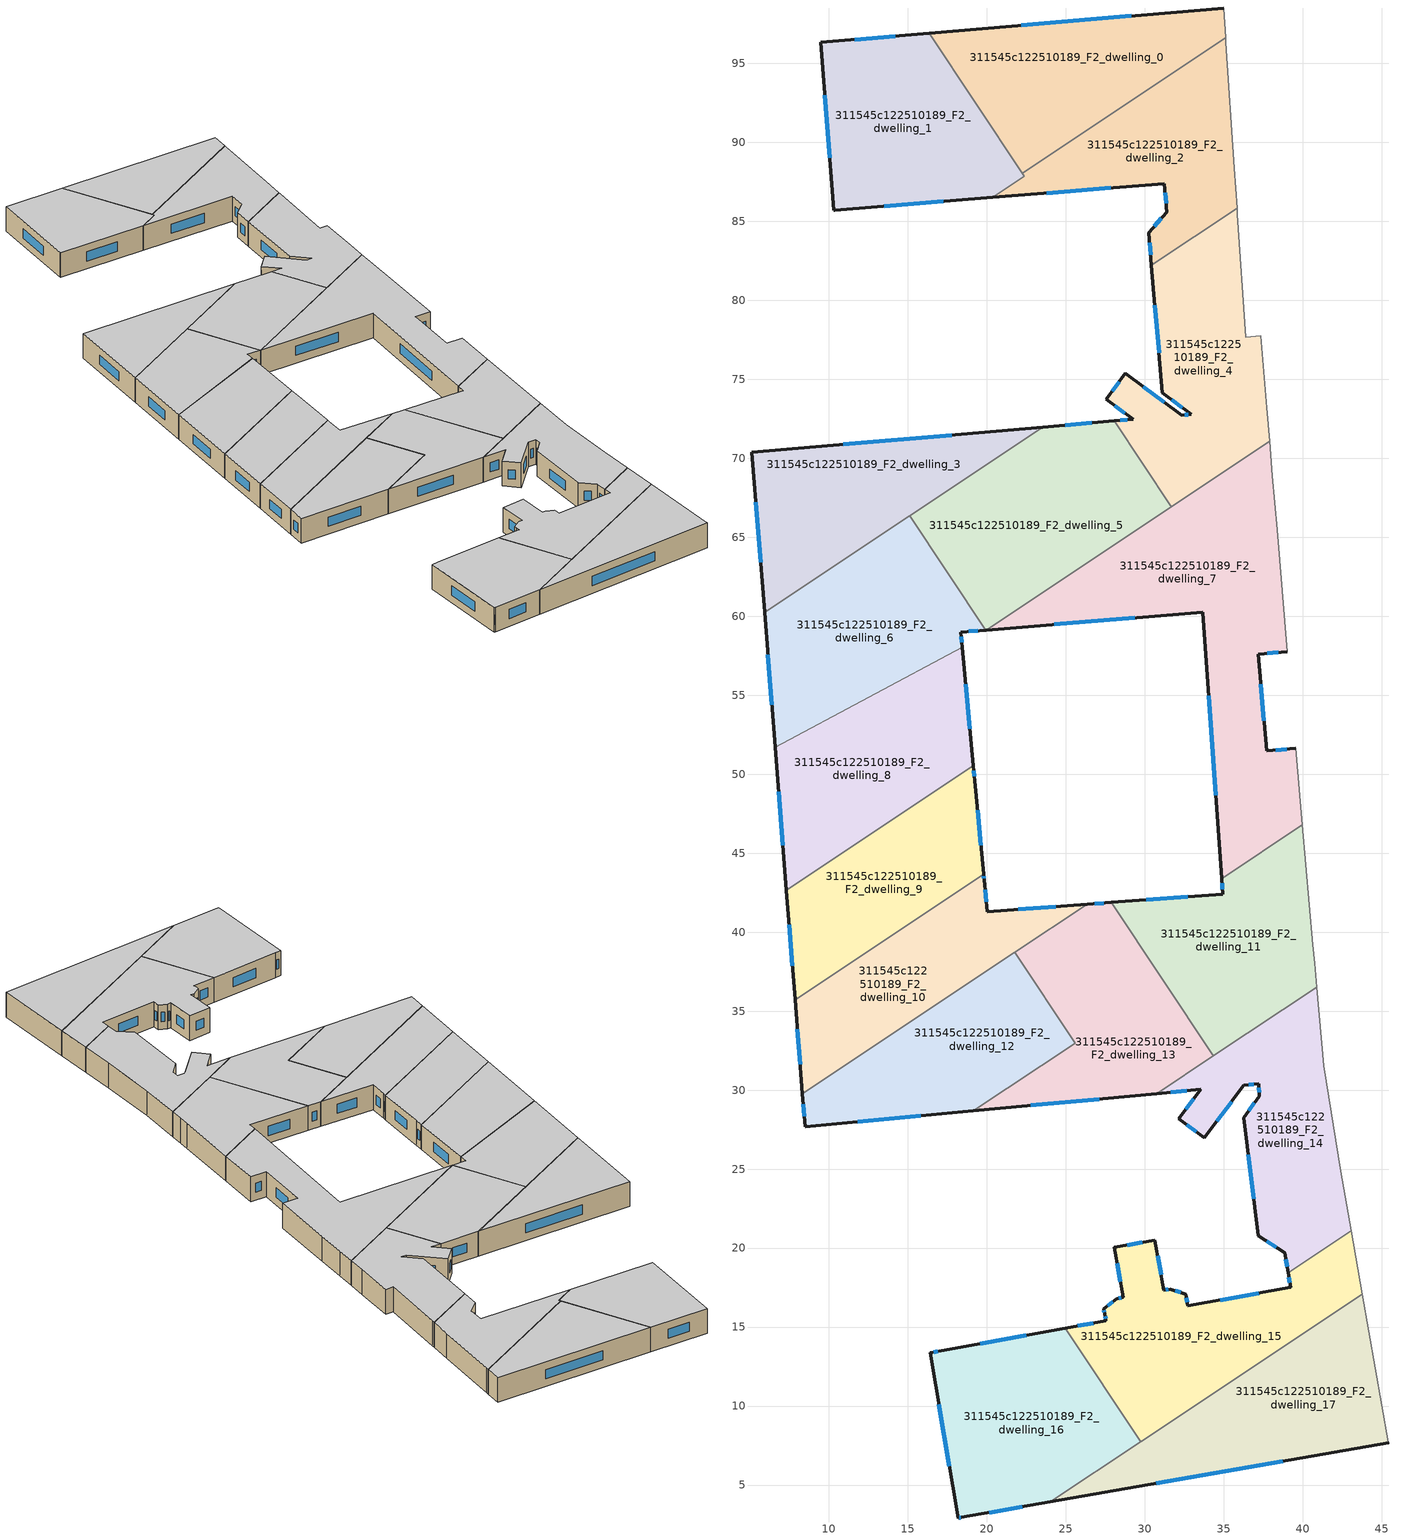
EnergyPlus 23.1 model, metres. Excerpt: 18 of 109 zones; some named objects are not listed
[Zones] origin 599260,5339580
311545c122510189_F2_dwelling_0
 floor to 311545c122510189_F1_dwelling_0 (EU_floor_Construction): 34.98,98.5 35.11,96.61 22.24,88.04 16.34,96.9 z6
 wall outside (EU_wall_Construction): 34.98,98.5 16.34,96.9 z6:9
 wall adiabatic (EU_wall_Construction): 35.11,96.61 34.98,98.5 z6:9
 wall to 311545c122510189_F2_dwelling_2 (EU_wall_Construction): 22.24,88.04 35.11,96.61 z6:9
 wall to 311545c122510189_F2_dwelling_1 (EU_wall_Construction): 16.34,96.9 22.24,88.04 z6:9
 window (EU_Window_Construction): 29.14,98 22.19,97.4 z6.94:8.06
 ceiling to 311545c122510189_F3_dwelling_0 (EU_floor_Construction): 35.11,96.61 34.98,98.5 16.34,96.9 22.24,88.04 z9
311545c122510189_F2_dwelling_1
 floor to 311545c122510189_F1_dwelling_1 (EU_floor_Construction): 16.34,96.9 22.38,87.83 20.38,86.5 10.38,85.69 10.32,85.69 9.47,96.31 z6
 wall outside (EU_wall_Construction): 16.34,96.9 9.47,96.31 10.32,85.69 10.38,85.69 20.38,86.5 z6:9
 wall to 311545c122510189_F2_dwelling_2 (EU_wall_Construction): 20.38,86.5 22.38,87.83 22.24,88.04 z6:9
 window (EU_Window_Construction): 13.52,85.95 17.24,86.25 / 9.74,92.98 10.05,89.02 / 14.19,96.72 11.63,96.5 z6.94:8.06
 ceiling to 311545c122510189_F3_dwelling_1 (EU_floor_Construction): 22.38,87.83 16.34,96.9 9.47,96.31 10.32,85.69 10.38,85.69 20.38,86.5 z9
311545c122510189_F2_dwelling_10
 floor to 311545c122510189_F1_dwelling_10 (EU_floor_Construction): 26.35,41.76 8.33,29.76 7.86,35.71 19.79,43.65 19.83,43.31 20.02,41.29 z6
 wall outside (EU_wall_Construction): 7.86,35.71 8.33,29.76 / 26.35,41.76 20.02,41.29 19.83,43.31 19.79,43.65 z6:9
 wall to 311545c122510189_F2_dwelling_9 (EU_wall_Construction): 19.79,43.65 7.86,35.71 z6:9
 wall to 311545c122510189_F2_dwelling_12 (EU_wall_Construction): 8.33,29.76 21.77,38.71 z6:9
 wall to 311545c122510189_F2_dwelling_13 (EU_wall_Construction): 21.77,38.71 26.35,41.76 z6:9
 window (EU_Window_Construction): 8.01,33.84 8.19,31.63 / 19.82,43.42 19.8,43.54 / 19.96,41.93 19.89,42.68 / 24.36,41.62 22,41.44 z6.94:8.06
 ceiling to 311545c122510189_F3_dwelling_10 (EU_floor_Construction): 26.35,41.76 20.02,41.29 19.83,43.31 19.79,43.65 7.86,35.71 8.33,29.76 z9
311545c122510189_F2_dwelling_11
 floor to 311545c122510189_F1_dwelling_11 (EU_floor_Construction): 39.97,46.79 40.62,39.21 40.74,38.02 40.88,36.53 34.33,32.16 27.86,41.88 34.94,42.4 34.87,43.39 z6
 wall outside (EU_wall_Construction): 34.87,43.39 34.94,42.4 27.86,41.88 z6:9
 wall to 311545c122510189_F2_dwelling_13 (EU_wall_Construction): 27.86,41.88 34.33,32.16 z6:9
 wall to 311545c122510189_F2_dwelling_7 (EU_wall_Construction): 39.97,46.79 34.87,43.39 z6:9
 wall adiabatic (EU_wall_Construction): 40.88,36.53 40.74,38.02 40.62,39.21 39.97,46.79 z6:9
 wall to 311545c122510189_F2_dwelling_14 (EU_wall_Construction): 34.33,32.16 40.88,36.53 z6:9
 window (EU_Window_Construction): 32.72,42.24 30.08,42.04 / 34.89,43.08 34.92,42.71 z6.94:8.06
 ceiling to 311545c122510189_F3_dwelling_11 (EU_floor_Construction): 40.88,36.53 40.74,38.02 40.62,39.21 39.97,46.79 34.87,43.39 34.94,42.4 27.86,41.88 34.33,32.16 z9
311545c122510189_F2_dwelling_12
 floor to 311545c122510189_F1_dwelling_12 (EU_floor_Construction): 21.77,38.71 25.59,32.98 19.14,28.68 8.5,27.68 8.33,29.76 z6
 wall outside (EU_wall_Construction): 8.33,29.76 8.5,27.68 19.14,28.68 z6:9
 wall to 311545c122510189_F2_dwelling_13 (EU_wall_Construction): 19.14,28.68 25.59,32.98 21.77,38.71 z6:9
 window (EU_Window_Construction): 11.83,27.99 15.8,28.37 / 8.38,29.11 8.45,28.33 z6.94:8.06
 ceiling to 311545c122510189_F3_dwelling_12 (EU_floor_Construction): 25.59,32.98 21.77,38.71 8.33,29.76 8.5,27.68 19.14,28.68 z9
311545c122510189_F2_dwelling_13
 floor to 311545c122510189_F1_dwelling_13 (EU_floor_Construction): 27.86,41.88 34.33,32.16 30.75,29.78 19.14,28.68 25.59,32.98 21.77,38.71 26.35,41.76 z6
 wall outside (EU_wall_Construction): 27.86,41.88 26.35,41.76 / 19.14,28.68 30.75,29.78 z6:9
 wall to 311545c122510189_F2_dwelling_14 (EU_wall_Construction): 30.75,29.78 34.33,32.16 z6:9
 window (EU_Window_Construction): 27.39,41.84 26.82,41.8 / 22.78,29.03 27.11,29.44 z6.94:8.06
 ceiling to 311545c122510189_F3_dwelling_13 (EU_floor_Construction): 34.33,32.16 27.86,41.88 26.35,41.76 21.77,38.71 25.59,32.98 19.14,28.68 30.75,29.78 z9
311545c122510189_F2_dwelling_14
 floor to 311545c122510189_F1_dwelling_14 (EU_floor_Construction): 40.88,36.53 41.32,31.55 42.39,24.87 43.06,21.09 39.07,18.43 38.84,19.7 37.18,20.78 36.25,28.26 37.25,29.62 37.2,30.39 36.28,30.31 33.77,26.98 32.15,28.2 33.54,30.05 30.75,29.78 z6
 wall outside (EU_wall_Construction): 30.75,29.78 33.54,30.05 32.15,28.2 33.77,26.98 36.28,30.31 37.2,30.39 37.25,29.62 36.25,28.26 37.18,20.78 38.84,19.7 39.07,18.43 z6:9
 wall adiabatic (EU_wall_Construction): 43.06,21.09 42.39,24.87 41.32,31.55 40.88,36.53 z6:9
 wall to 311545c122510189_F2_dwelling_15 (EU_wall_Construction): 39.07,18.43 43.06,21.09 z6:9
 window (EU_Window_Construction): 37.7,20.45 38.32,20.04 / 36.54,25.91 36.89,23.13 / 36.94,29.2 36.57,28.68 / 37.21,30.15 37.23,29.87 / 36.57,30.33 36.91,30.37 / 34.55,28.02 35.49,29.26 / 32.66,27.82 33.26,27.36 / 33.11,29.47 32.59,28.78 / 31.63,29.86 32.67,29.96 / 38.91,19.3 39,18.83 z6.94:8.06
 ceiling to 311545c122510189_F3_dwelling_14 (EU_floor_Construction): 43.06,21.09 42.39,24.87 41.32,31.55 40.88,36.53 30.75,29.78 33.54,30.05 32.15,28.2 33.77,26.98 36.28,30.31 37.2,30.39 37.25,29.62 36.25,28.26 37.18,20.78 38.84,19.7 39.07,18.43 z9
311545c122510189_F2_dwelling_15
 floor to 311545c122510189_F1_dwelling_15 (EU_floor_Construction): 43.06,21.09 43.76,17.08 29.74,7.74 24.95,14.93 27.54,15.4 27.46,15.83 27.4,16.15 28.21,16.8 28.64,16.88 28.07,20.04 30.64,20.5 31.21,17.34 31.6,17.41 32.59,17.09 32.72,16.34 39.24,17.52 39.07,18.43 z6
 wall outside (EU_wall_Construction): 39.07,18.43 39.24,17.52 32.72,16.34 32.59,17.09 31.6,17.41 31.21,17.34 30.64,20.5 28.07,20.04 28.64,16.88 28.21,16.8 27.4,16.15 27.46,15.83 27.54,15.4 24.95,14.93 z6:9
 wall adiabatic (EU_wall_Construction): 43.76,17.08 43.06,21.09 z6:9
 wall to 311545c122510189_F2_dwelling_16 (EU_wall_Construction): 24.95,14.93 29.74,7.74 z6:9
 wall to 311545c122510189_F2_dwelling_17 (EU_wall_Construction): 29.74,7.74 43.76,17.08 z6:9
 window (EU_Window_Construction): 27.96,16.6 27.65,16.36 / 28.5,16.85 28.35,16.82 / 28.25,19.05 28.46,17.87 / 29.83,20.36 28.87,20.18 / 31.03,18.33 30.82,19.51 / 31.48,17.38 31.33,17.36 / 32.28,17.19 31.91,17.31 / 32.68,16.57 32.63,16.86 / 37.2,17.15 34.76,16.71 / 39.13,18.15 39.19,17.81 / 26.73,15.25 25.76,15.07 / 27.48,15.7 27.51,15.53 / 27.41,16.05 27.44,15.93 z6.94:8.06
 ceiling to 311545c122510189_F3_dwelling_15 (EU_floor_Construction): 43.76,17.08 43.06,21.09 39.07,18.43 39.24,17.52 32.72,16.34 32.59,17.09 31.6,17.41 31.21,17.34 30.64,20.5 28.07,20.04 28.64,16.88 28.21,16.8 27.4,16.15 27.46,15.83 27.54,15.4 24.95,14.93 29.74,7.74 z9
311545c122510189_F2_dwelling_16
 floor to 311545c122510189_F1_dwelling_16 (EU_floor_Construction): 24.95,14.93 29.74,7.74 24.02,3.93 18.4,2.95 18.2,2.92 16.41,13.38 17.12,13.51 z6
 wall outside (EU_wall_Construction): 24.95,14.93 17.12,13.51 16.41,13.38 18.2,2.92 18.4,2.95 24.02,3.93 z6:9
 wall to 311545c122510189_F2_dwelling_17 (EU_wall_Construction): 24.02,3.93 29.74,7.74 z6:9
 window (EU_Window_Construction): 18.26,2.93 18.33,2.94 / 16.97,10.1 17.63,6.2 / 16.9,13.47 16.63,13.42 / 22.5,14.48 19.58,13.95 / 20.16,3.26 22.26,3.62 z6.94:8.06
 ceiling to 311545c122510189_F3_dwelling_16 (EU_floor_Construction): 29.74,7.74 24.95,14.93 17.12,13.51 16.41,13.38 18.2,2.92 18.4,2.95 24.02,3.93 z9
311545c122510189_F2_dwelling_17
 floor to 311545c122510189_F1_dwelling_17 (EU_floor_Construction): 43.76,17.08 45.41,7.7 45.43,7.67 24.02,3.93 z6
 wall outside (EU_wall_Construction): 24.02,3.93 45.43,7.67 z6:9
 wall adiabatic (EU_wall_Construction): 45.43,7.67 45.41,7.7 43.76,17.08 z6:9
 window (EU_Window_Construction): 30.73,5.1 38.72,6.5 z6.94:8.06
 ceiling to 311545c122510189_F3_dwelling_17 (EU_floor_Construction): 45.43,7.67 45.41,7.7 43.76,17.08 24.02,3.93 z9
311545c122510189_F2_dwelling_2
 floor to 311545c122510189_F1_dwelling_2 (EU_floor_Construction): 35.11,96.61 35.13,96.33 35.67,88.36 35.83,85.82 30.42,82.22 30.24,84.28 31.39,85.58 31.24,87.38 20.38,86.5 22.38,87.83 22.24,88.04 z6
 wall outside (EU_wall_Construction): 20.38,86.5 31.24,87.38 31.39,85.58 30.24,84.28 30.42,82.22 z6:9
 wall adiabatic (EU_wall_Construction): 35.83,85.82 35.67,88.36 35.13,96.33 35.11,96.61 z6:9
 wall to 311545c122510189_F2_dwelling_4 (EU_wall_Construction): 30.42,82.22 35.83,85.82 z6:9
 window (EU_Window_Construction): 30.3,83.63 30.37,82.86 / 31.03,85.17 30.6,84.69 / 31.29,86.82 31.34,86.14 / 23.78,86.78 27.83,87.1 z6.94:8.06
 ceiling to 311545c122510189_F3_dwelling_2 (EU_floor_Construction): 35.83,85.82 35.67,88.36 35.13,96.33 35.11,96.61 22.24,88.04 22.38,87.83 20.38,86.5 31.24,87.38 31.39,85.58 30.24,84.28 30.42,82.22 z9
311545c122510189_F2_dwelling_3
 floor to 311545c122510189_F1_dwelling_3 (EU_floor_Construction): 23.54,71.96 5.93,60.24 5.13,70.37 z6
 wall outside (EU_wall_Construction): 23.54,71.96 5.13,70.37 5.93,60.24 z6:9
 wall to 311545c122510189_F2_dwelling_6 (EU_wall_Construction): 5.93,60.24 15.12,66.35 z6:9
 wall to 311545c122510189_F2_dwelling_5 (EU_wall_Construction): 15.12,66.35 23.54,71.96 z6:9
 window (EU_Window_Construction): 5.38,67.2 5.68,63.41 / 17.77,71.46 10.9,70.87 z6.94:8.06
 ceiling to 311545c122510189_F3_dwelling_3 (EU_floor_Construction): 23.54,71.96 5.13,70.37 5.93,60.24 z9
311545c122510189_F2_dwelling_4
 floor to 311545c122510189_F1_dwelling_4 (EU_floor_Construction): 35.83,85.82 35.86,85.45 36.39,77.66 37.33,77.74 37.72,73.19 37.9,71.07 31.69,66.93 28.08,72.35 29.26,72.46 27.56,73.72 28.78,75.36 32.33,72.72 32.95,72.77 31.12,74.14 30.42,82.22 z6
 wall outside (EU_wall_Construction): 30.42,82.22 31.12,74.14 32.95,72.77 32.33,72.72 28.78,75.36 27.56,73.72 29.26,72.46 28.08,72.35 z6:9
 wall adiabatic (EU_wall_Construction): 37.9,71.07 37.72,73.19 37.33,77.74 36.39,77.66 35.86,85.45 35.83,85.82 z6:9
 wall to 311545c122510189_F2_dwelling_5 (EU_wall_Construction): 28.08,72.35 31.69,66.93 z6:9
 wall to 311545c122510189_F2_dwelling_7 (EU_wall_Construction): 31.69,66.93 37.9,71.07 z6:9
 window (EU_Window_Construction): 32.76,72.76 32.52,72.74 / 31.69,73.71 32.38,73.2 / 30.64,79.69 30.9,76.67 / 28.89,72.42 28.45,72.39 / 28.09,73.33 28.73,72.85 / 28.39,74.85 27.94,74.24 / 31.22,73.55 29.89,74.53 z6.94:8.06
 ceiling to 311545c122510189_F3_dwelling_4 (EU_floor_Construction): 37.9,71.07 37.72,73.19 37.33,77.74 36.39,77.66 35.86,85.45 35.83,85.82 30.42,82.22 31.12,74.14 32.95,72.77 32.33,72.72 28.78,75.36 27.56,73.72 29.26,72.46 28.08,72.35 31.69,66.93 z9
311545c122510189_F2_dwelling_5
 floor to 311545c122510189_F1_dwelling_5 (EU_floor_Construction): 28.08,72.35 31.69,66.93 19.96,59.12 19.93,59.12 15.12,66.35 23.54,71.96 z6
 wall outside (EU_wall_Construction): 19.93,59.12 19.96,59.12 / 28.08,72.35 23.54,71.96 z6:9
 wall to 311545c122510189_F2_dwelling_6 (EU_wall_Construction): 15.12,66.35 19.93,59.12 z6:9
 wall to 311545c122510189_F2_dwelling_7 (EU_wall_Construction): 19.96,59.12 31.69,66.93 z6:9
 window (EU_Window_Construction): 26.66,72.23 24.96,72.08 z6.94:8.06
 ceiling to 311545c122510189_F3_dwelling_5 (EU_floor_Construction): 31.69,66.93 28.08,72.35 23.54,71.96 15.12,66.35 19.93,59.12 19.96,59.12 z9
311545c122510189_F2_dwelling_6
 floor to 311545c122510189_F1_dwelling_6 (EU_floor_Construction): 15.12,66.35 19.93,59.12 18.35,58.99 18.44,58.04 6.6,51.71 5.93,60.24 z6
 wall outside (EU_wall_Construction): 18.44,58.04 18.35,58.99 19.93,59.12 / 5.93,60.24 6.6,51.71 z6:9
 wall to 311545c122510189_F2_dwelling_8 (EU_wall_Construction): 6.6,51.71 18.44,58.04 z6:9
 window (EU_Window_Construction): 18.85,59.03 19.44,59.08 / 18.41,58.34 18.38,58.69 / 6.14,57.56 6.39,54.39 z6.94:8.06
 ceiling to 311545c122510189_F3_dwelling_6 (EU_floor_Construction): 18.44,58.04 18.35,58.99 19.93,59.12 15.12,66.35 5.93,60.24 6.6,51.71 z9
311545c122510189_F2_dwelling_7
 floor to 311545c122510189_F1_dwelling_7 (EU_floor_Construction): 37.9,71.07 38.08,68.87 38.38,65.48 39.03,57.76 37.17,57.6 37.71,51.47 39.56,51.63 39.97,46.79 34.87,43.39 33.68,60.25 19.96,59.12 z6
 wall outside (EU_wall_Construction): 39.56,51.63 37.71,51.47 37.17,57.6 39.03,57.76 / 19.96,59.12 33.68,60.25 34.87,43.39 z6:9
 wall adiabatic (EU_wall_Construction): 39.97,46.79 39.56,51.63 / 39.03,57.76 38.38,65.48 38.08,68.87 37.9,71.07 z6:9
 window (EU_Window_Construction): 37.76,57.65 38.45,57.71 / 37.54,53.39 37.34,55.68 / 38.98,51.58 38.29,51.52 / 34.05,54.96 34.49,48.67 / 24.26,59.48 29.38,59.89 z6.94:8.06
 ceiling to 311545c122510189_F3_dwelling_7 (EU_floor_Construction): 39.97,46.79 39.56,51.63 37.71,51.47 37.17,57.6 39.03,57.76 38.38,65.48 38.08,68.87 37.9,71.07 19.96,59.12 33.68,60.25 34.87,43.39 z9
311545c122510189_F2_dwelling_8
 floor to 311545c122510189_F1_dwelling_8 (EU_floor_Construction): 18.44,58.04 19.15,50.53 7.32,42.64 6.6,51.71 z6
 wall outside (EU_wall_Construction): 19.15,50.53 18.44,58.04 / 6.6,51.71 7.32,42.64 z6:9
 wall to 311545c122510189_F2_dwelling_9 (EU_wall_Construction): 7.32,42.64 19.15,50.53 z6:9
 window (EU_Window_Construction): 18.93,52.88 18.66,55.69 / 6.83,48.87 7.09,45.49 z6.94:8.06
 ceiling to 311545c122510189_F3_dwelling_8 (EU_floor_Construction): 19.15,50.53 18.44,58.04 6.6,51.71 7.32,42.64 z9
311545c122510189_F2_dwelling_9
 floor to 311545c122510189_F1_dwelling_9 (EU_floor_Construction): 19.15,50.53 19.23,49.57 19.79,43.65 7.86,35.71 7.32,42.64 z6
 wall outside (EU_wall_Construction): 19.79,43.65 19.23,49.57 19.15,50.53 / 7.32,42.64 7.86,35.71 z6:9
 window (EU_Window_Construction): 19.21,49.87 19.18,50.23 / 19.62,45.51 19.41,47.71 / 7.49,40.47 7.69,37.88 z6.94:8.06
 ceiling to 311545c122510189_F3_dwelling_9 (EU_floor_Construction): 19.79,43.65 19.23,49.57 19.15,50.53 7.32,42.64 7.86,35.71 z9
[Building]
EU S2 Campaign: North Axis=0; Terrain=City; Solar Distribution=FullExterior
[Site:Location]
Vienna: Latitude=48; Longitude=16.5; Time Zone=1; Elevation=183
[SizingPeriod:WeatherFileDays]
AnnualSizingPeriod: Begin Month=1; Begin Day of Month=1; End Month=12; End Day of Month=31; Day of Week for Start Day=Monday; Use Weather File Daylight Saving Period=No; Use Weather File Rain and Snow Indicators=No
[MATERIAL]
EU_InternalMass_Material: Roughness=MediumRough; Thickness=0.1; Conductivity=1; Density=1800; Specific Heat=900; Thermal Absorptance=0.9; Solar Absorptance=0.7; Visible Absorptance=0.7
[MATERIAL:NOMASS] Roughness=MediumRough; Thermal Absorptance=0.9; Solar Absorptance=0.7; Visible Absorptance=0.7
Name | Thermal Resistance
EU_wall_NoMass | 0.914258
EU_floor_NoMass | 1.09711
[WINDOWMATERIAL:SIMPLEGLAZINGSYSTEM]
EU_Window_SimpleGlazing: UFactor=2.09642; Solar Heat Gain Coefficient=0.65; Visible Transmittance=0.65
[CONSTRUCTION]
EU_wall_Construction: EU_wall_NoMass
EU_floor_Construction: EU_floor_NoMass
EU_Window_Construction: EU_Window_SimpleGlazing
EU_InternalMass_Construction: EU_InternalMass_Material
[ZONE] Type=1; Multiplier=1; Ceiling Height=autocalculate; Floor Area=autocalculate; Part of Total Floor Area=Yes
Name | Volume
311545c122510189_F2_dwelling_0 | 299.782
311545c122510189_F2_dwelling_1 | 311.32
311545c122510189_F2_dwelling_10 | 258.295
311545c122510189_F2_dwelling_11 | 295.925
311545c122510189_F2_dwelling_12 | 280.53
311545c122510189_F2_dwelling_13 | 295.909
311545c122510189_F2_dwelling_14 | 290.134
311545c122510189_F2_dwelling_15 | 321.895
311545c122510189_F2_dwelling_16 | 321.857
311545c122510189_F2_dwelling_17 | 311.333
311545c122510189_F2_dwelling_2 | 260.958
311545c122510189_F2_dwelling_3 | 281.851
311545c122510189_F2_dwelling_4 | 320.472
311545c122510189_F2_dwelling_5 | 355.345
311545c122510189_F2_dwelling_6 | 324.413
311545c122510189_F2_dwelling_7 | 503.528
311545c122510189_F2_dwelling_8 | 309.697
311545c122510189_F2_dwelling_9 | 260.325
[INTERNALMASS] Construction=EU_InternalMass_Construction
Name | Zone or ZoneList | Surface Area
311545c122510189_F2_dwelling_0_EU_InternalMass | 311545c122510189_F2_dwelling_0 | 99.9228
311545c122510189_F2_dwelling_1_EU_InternalMass | 311545c122510189_F2_dwelling_1 | 103.773
311545c122510189_F2_dwelling_2_EU_InternalMass | 311545c122510189_F2_dwelling_2 | 86.988
311545c122510189_F2_dwelling_3_EU_InternalMass | 311545c122510189_F2_dwelling_3 | 93.9516
311545c122510189_F2_dwelling_4_EU_InternalMass | 311545c122510189_F2_dwelling_4 | 106.824
311545c122510189_F2_dwelling_5_EU_InternalMass | 311545c122510189_F2_dwelling_5 | 118.447
311545c122510189_F2_dwelling_6_EU_InternalMass | 311545c122510189_F2_dwelling_6 | 108.129
311545c122510189_F2_dwelling_7_EU_InternalMass | 311545c122510189_F2_dwelling_7 | 167.845
311545c122510189_F2_dwelling_8_EU_InternalMass | 311545c122510189_F2_dwelling_8 | 103.227
311545c122510189_F2_dwelling_9_EU_InternalMass | 311545c122510189_F2_dwelling_9 | 86.7707
311545c122510189_F2_dwelling_10_EU_InternalMass | 311545c122510189_F2_dwelling_10 | 86.1005
311545c122510189_F2_dwelling_11_EU_InternalMass | 311545c122510189_F2_dwelling_11 | 98.6419
311545c122510189_F2_dwelling_12_EU_InternalMass | 311545c122510189_F2_dwelling_12 | 93.5087
311545c122510189_F2_dwelling_13_EU_InternalMass | 311545c122510189_F2_dwelling_13 | 98.6368
311545c122510189_F2_dwelling_14_EU_InternalMass | 311545c122510189_F2_dwelling_14 | 96.712
311545c122510189_F2_dwelling_15_EU_InternalMass | 311545c122510189_F2_dwelling_15 | 107.296
311545c122510189_F2_dwelling_16_EU_InternalMass | 311545c122510189_F2_dwelling_16 | 107.286
311545c122510189_F2_dwelling_17_EU_InternalMass | 311545c122510189_F2_dwelling_17 | 103.778
[OTHEREQUIPMENT] Fuel Type=Electricity; Design Level Calculation Method=Watts/Area; Power per Zone Floor Area=1; Fraction Latent=0; Fraction Radiant=0; Fraction Lost=0; Carbon Dioxide Generation Rate=0; EndUse Subcategory=EU_Step8_InternalGains
Name | Zone or ZoneList or Space or SpaceList | Schedule
EU_Step8_InternalGain_311545c122510189_F2_dwelling_0_f000 | 311545c122510189_F2_dwelling_0 | EU_Step8_GainSchedule_311545c122510189_F2_dwelling_0_f000
EU_Step8_InternalGain_311545c122510189_F2_dwelling_1_f000 | 311545c122510189_F2_dwelling_1 | EU_Step8_GainSchedule_311545c122510189_F2_dwelling_1_f000
EU_Step8_InternalGain_311545c122510189_F2_dwelling_2_f000 | 311545c122510189_F2_dwelling_2 | EU_Step8_GainSchedule_311545c122510189_F2_dwelling_2_f000
EU_Step8_InternalGain_311545c122510189_F2_dwelling_3_f000 | 311545c122510189_F2_dwelling_3 | EU_Step8_GainSchedule_311545c122510189_F2_dwelling_3_f000
EU_Step8_InternalGain_311545c122510189_F2_dwelling_4_f000 | 311545c122510189_F2_dwelling_4 | EU_Step8_GainSchedule_311545c122510189_F2_dwelling_4_f000
EU_Step8_InternalGain_311545c122510189_F2_dwelling_5_f000 | 311545c122510189_F2_dwelling_5 | EU_Step8_GainSchedule_311545c122510189_F2_dwelling_5_f000
EU_Step8_InternalGain_311545c122510189_F2_dwelling_6_f000 | 311545c122510189_F2_dwelling_6 | EU_Step8_GainSchedule_311545c122510189_F2_dwelling_6_f000
EU_Step8_InternalGain_311545c122510189_F2_dwelling_7_f000 | 311545c122510189_F2_dwelling_7 | EU_Step8_GainSchedule_311545c122510189_F2_dwelling_7_f000
EU_Step8_InternalGain_311545c122510189_F2_dwelling_8_f000 | 311545c122510189_F2_dwelling_8 | EU_Step8_GainSchedule_311545c122510189_F2_dwelling_8_f000
EU_Step8_InternalGain_311545c122510189_F2_dwelling_9_f000 | 311545c122510189_F2_dwelling_9 | EU_Step8_GainSchedule_311545c122510189_F2_dwelling_9_f000
EU_Step8_InternalGain_311545c122510189_F2_dwelling_10_f000 | 311545c122510189_F2_dwelling_10 | EU_Step8_GainSchedule_311545c122510189_F2_dwelling_10_f000
EU_Step8_InternalGain_311545c122510189_F2_dwelling_11_f000 | 311545c122510189_F2_dwelling_11 | EU_Step8_GainSchedule_311545c122510189_F2_dwelling_11_f000
EU_Step8_InternalGain_311545c122510189_F2_dwelling_12_f000 | 311545c122510189_F2_dwelling_12 | EU_Step8_GainSchedule_311545c122510189_F2_dwelling_12_f000
EU_Step8_InternalGain_311545c122510189_F2_dwelling_13_f000 | 311545c122510189_F2_dwelling_13 | EU_Step8_GainSchedule_311545c122510189_F2_dwelling_13_f000
EU_Step8_InternalGain_311545c122510189_F2_dwelling_14_f000 | 311545c122510189_F2_dwelling_14 | EU_Step8_GainSchedule_311545c122510189_F2_dwelling_14_f000
EU_Step8_InternalGain_311545c122510189_F2_dwelling_15_f000 | 311545c122510189_F2_dwelling_15 | EU_Step8_GainSchedule_311545c122510189_F2_dwelling_15_f000
EU_Step8_InternalGain_311545c122510189_F2_dwelling_16_f000 | 311545c122510189_F2_dwelling_16 | EU_Step8_GainSchedule_311545c122510189_F2_dwelling_16_f000
EU_Step8_InternalGain_311545c122510189_F2_dwelling_17_f000 | 311545c122510189_F2_dwelling_17 | EU_Step8_GainSchedule_311545c122510189_F2_dwelling_17_f000
[ZONEVENTILATION:DESIGNFLOWRATE] Schedule=EU_AlwaysOn; Design Flow Rate Calculation Method=AirChanges/Hour; Air Changes per Hour=0.546891; Ventilation Type=Natural; Fan Pressure Rise=0; Fan Total Efficiency=1; Constant Term Coefficient=1; Temperature Term Coefficient=0; Velocity Term Coefficient=0; Velocity Squared Term Coefficient=0; Minimum Indoor Temperature=-100; Maximum Indoor Temperature=100; Delta Temperature=-100; Minimum Outdoor Temperature=-100; Maximum Outdoor Temperature=100; Maximum Wind Speed=40
Name | Zone or ZoneList or Space or SpaceList
EU_ConstantAir_311545c122510189_F2_dwelling_0 | 311545c122510189_F2_dwelling_0
EU_ConstantAir_311545c122510189_F2_dwelling_1 | 311545c122510189_F2_dwelling_1
EU_ConstantAir_311545c122510189_F2_dwelling_2 | 311545c122510189_F2_dwelling_2
EU_ConstantAir_311545c122510189_F2_dwelling_3 | 311545c122510189_F2_dwelling_3
EU_ConstantAir_311545c122510189_F2_dwelling_4 | 311545c122510189_F2_dwelling_4
EU_ConstantAir_311545c122510189_F2_dwelling_5 | 311545c122510189_F2_dwelling_5
EU_ConstantAir_311545c122510189_F2_dwelling_6 | 311545c122510189_F2_dwelling_6
EU_ConstantAir_311545c122510189_F2_dwelling_7 | 311545c122510189_F2_dwelling_7
EU_ConstantAir_311545c122510189_F2_dwelling_8 | 311545c122510189_F2_dwelling_8
EU_ConstantAir_311545c122510189_F2_dwelling_9 | 311545c122510189_F2_dwelling_9
EU_ConstantAir_311545c122510189_F2_dwelling_10 | 311545c122510189_F2_dwelling_10
EU_ConstantAir_311545c122510189_F2_dwelling_11 | 311545c122510189_F2_dwelling_11
EU_ConstantAir_311545c122510189_F2_dwelling_12 | 311545c122510189_F2_dwelling_12
EU_ConstantAir_311545c122510189_F2_dwelling_13 | 311545c122510189_F2_dwelling_13
EU_ConstantAir_311545c122510189_F2_dwelling_14 | 311545c122510189_F2_dwelling_14
EU_ConstantAir_311545c122510189_F2_dwelling_15 | 311545c122510189_F2_dwelling_15
EU_ConstantAir_311545c122510189_F2_dwelling_16 | 311545c122510189_F2_dwelling_16
EU_ConstantAir_311545c122510189_F2_dwelling_17 | 311545c122510189_F2_dwelling_17
[HVACTEMPLATE:ZONE:IDEALLOADSAIRSYSTEM] System Availability Schedule=EU_AlwaysOn; Maximum Heating Supply Air Temperature=50; Minimum Cooling Supply Air Temperature=13; Maximum Heating Supply Air Humidity Ratio=0.0156; Minimum Cooling Supply Air Humidity Ratio=0.0077; Heating Limit=NoLimit; Cooling Limit=NoLimit; Heating Availability Schedule=EU_AlwaysOn; Cooling Availability Schedule=EU_CoolingOff; Dehumidification Control Type=ConstantSensibleHeatRatio; Cooling Sensible Heat Ratio=0.7; Dehumidification Setpoint=60; Humidification Control Type=None; Humidification Setpoint=30; Outdoor Air Method=None; Outdoor Air Flow Rate per Person=0.00944; Outdoor Air Flow Rate per Zone Floor Area=0; Outdoor Air Flow Rate per Zone=0; Demand Controlled Ventilation Type=None; Outdoor Air Economizer Type=NoEconomizer; Heat Recovery Type=None; Sensible Heat Recovery Effectiveness=0.7; Latent Heat Recovery Effectiveness=0.65
Name | Template Thermostat
311545c122510189_F2_dwelling_0 | EU_HeatOnly_311545c122510189_F2_dwelling_0
311545c122510189_F2_dwelling_1 | EU_HeatOnly_311545c122510189_F2_dwelling_1
311545c122510189_F2_dwelling_2 | EU_HeatOnly_311545c122510189_F2_dwelling_2
311545c122510189_F2_dwelling_3 | EU_HeatOnly_311545c122510189_F2_dwelling_3
311545c122510189_F2_dwelling_4 | EU_HeatOnly_311545c122510189_F2_dwelling_4
311545c122510189_F2_dwelling_5 | EU_HeatOnly_311545c122510189_F2_dwelling_5
311545c122510189_F2_dwelling_6 | EU_HeatOnly_311545c122510189_F2_dwelling_6
311545c122510189_F2_dwelling_7 | EU_HeatOnly_311545c122510189_F2_dwelling_7
311545c122510189_F2_dwelling_8 | EU_HeatOnly_311545c122510189_F2_dwelling_8
311545c122510189_F2_dwelling_9 | EU_HeatOnly_311545c122510189_F2_dwelling_9
311545c122510189_F2_dwelling_10 | EU_HeatOnly_311545c122510189_F2_dwelling_10
311545c122510189_F2_dwelling_11 | EU_HeatOnly_311545c122510189_F2_dwelling_11
311545c122510189_F2_dwelling_12 | EU_HeatOnly_311545c122510189_F2_dwelling_12
311545c122510189_F2_dwelling_13 | EU_HeatOnly_311545c122510189_F2_dwelling_13
311545c122510189_F2_dwelling_14 | EU_HeatOnly_311545c122510189_F2_dwelling_14
311545c122510189_F2_dwelling_15 | EU_HeatOnly_311545c122510189_F2_dwelling_15
311545c122510189_F2_dwelling_16 | EU_HeatOnly_311545c122510189_F2_dwelling_16
311545c122510189_F2_dwelling_17 | EU_HeatOnly_311545c122510189_F2_dwelling_17
[SIZING:ZONE] Zone Cooling Design Supply Air Temperature Input Method=SupplyAirTemperature; Zone Cooling Design Supply Air Temperature=13; Zone Heating Design Supply Air Temperature Input Method=SupplyAirTemperature; Zone Heating Design Supply Air Temperature=50; Zone Cooling Design Supply Air Humidity Ratio=0.008; Zone Heating Design Supply Air Humidity Ratio=0.008; Cooling Design Air Flow Method=DesignDay; Cooling Design Air Flow Rate=0; Cooling Minimum Air Flow per Zone Floor Area=0.000762; Cooling Minimum Air Flow=0; Cooling Minimum Air Flow Fraction=0.2; Heating Design Air Flow Method=DesignDay; Heating Design Air Flow Rate=0; Heating Maximum Air Flow per Zone Floor Area=0.002032; Heating Maximum Air Flow=0.141576; Heating Maximum Air Flow Fraction=0.3; Account for Dedicated Outdoor Air System=No; Dedicated Outdoor Air System Control Strategy=NeutralSupplyAir; Dedicated Outdoor Air Low Setpoint Temperature for Design=autosize; Dedicated Outdoor Air High Setpoint Temperature for Design=autosize; Zone Load Sizing Method=Sensible Load Only No Latent Load; Zone Latent Cooling Design Supply Air Humidity Ratio Input Method=HumidityRatioDifference; Zone Cooling Design Supply Air Humidity Ratio Difference=0.005; Zone Latent Heating Design Supply Air Humidity Ratio Input Method=HumidityRatioDifference; Zone Humidification Design Supply Air Humidity Ratio Difference=0.005
311545c122510189_F2_dwelling_0; 311545c122510189_F2_dwelling_1; 311545c122510189_F2_dwelling_2; 311545c122510189_F2_dwelling_3; 311545c122510189_F2_dwelling_4; 311545c122510189_F2_dwelling_5; 311545c122510189_F2_dwelling_6; 311545c122510189_F2_dwelling_7; 311545c122510189_F2_dwelling_8; 311545c122510189_F2_dwelling_9; 311545c122510189_F2_dwelling_10; 311545c122510189_F2_dwelling_11; 311545c122510189_F2_dwelling_12; 311545c122510189_F2_dwelling_13; 311545c122510189_F2_dwelling_14; 311545c122510189_F2_dwelling_15; 311545c122510189_F2_dwelling_16; 311545c122510189_F2_dwelling_17
[SCHEDULE:CONSTANT]
Name | Hourly Value
EU_AlwaysOn | 1
EU_CoolingOff | 0
[SCHEDULE:FILE] Column Number=1; Rows to Skip at Top=0; Number of Hours of Data=8760; Column Separator=Comma; Interpolate to Timestep=No; Minutes per Item=60; Adjust Schedule for Daylight Savings=Yes
Name | File
EU_Step8_GainSchedule_311545c122510189_F2_dwelling_0_f000 | ../../schedules/311545c122510189/311545c122510189_F2_dwelling_0_f000_gain.csv
EU_Step8_GainSchedule_311545c122510189_F2_dwelling_1_f000 | ../../schedules/311545c122510189/311545c122510189_F2_dwelling_1_f000_gain.csv
EU_Step8_GainSchedule_311545c122510189_F2_dwelling_2_f000 | ../../schedules/311545c122510189/311545c122510189_F2_dwelling_2_f000_gain.csv
EU_Step8_GainSchedule_311545c122510189_F2_dwelling_3_f000 | ../../schedules/311545c122510189/311545c122510189_F2_dwelling_3_f000_gain.csv
EU_Step8_GainSchedule_311545c122510189_F2_dwelling_4_f000 | ../../schedules/311545c122510189/311545c122510189_F2_dwelling_4_f000_gain.csv
EU_Step8_GainSchedule_311545c122510189_F2_dwelling_5_f000 | ../../schedules/311545c122510189/311545c122510189_F2_dwelling_5_f000_gain.csv
EU_Step8_GainSchedule_311545c122510189_F2_dwelling_6_f000 | ../../schedules/311545c122510189/311545c122510189_F2_dwelling_6_f000_gain.csv
EU_Step8_GainSchedule_311545c122510189_F2_dwelling_7_f000 | ../../schedules/311545c122510189/311545c122510189_F2_dwelling_7_f000_gain.csv
EU_Step8_GainSchedule_311545c122510189_F2_dwelling_8_f000 | ../../schedules/311545c122510189/311545c122510189_F2_dwelling_8_f000_gain.csv
EU_Step8_GainSchedule_311545c122510189_F2_dwelling_9_f000 | ../../schedules/311545c122510189/311545c122510189_F2_dwelling_9_f000_gain.csv
EU_Step8_GainSchedule_311545c122510189_F2_dwelling_10_f000 | ../../schedules/311545c122510189/311545c122510189_F2_dwelling_10_f000_gain.csv
EU_Step8_GainSchedule_311545c122510189_F2_dwelling_11_f000 | ../../schedules/311545c122510189/311545c122510189_F2_dwelling_11_f000_gain.csv
EU_Step8_GainSchedule_311545c122510189_F2_dwelling_12_f000 | ../../schedules/311545c122510189/311545c122510189_F2_dwelling_12_f000_gain.csv
EU_Step8_GainSchedule_311545c122510189_F2_dwelling_13_f000 | ../../schedules/311545c122510189/311545c122510189_F2_dwelling_13_f000_gain.csv
EU_Step8_GainSchedule_311545c122510189_F2_dwelling_14_f000 | ../../schedules/311545c122510189/311545c122510189_F2_dwelling_14_f000_gain.csv
EU_Step8_GainSchedule_311545c122510189_F2_dwelling_15_f000 | ../../schedules/311545c122510189/311545c122510189_F2_dwelling_15_f000_gain.csv
EU_Step8_GainSchedule_311545c122510189_F2_dwelling_16_f000 | ../../schedules/311545c122510189/311545c122510189_F2_dwelling_16_f000_gain.csv
EU_Step8_GainSchedule_311545c122510189_F2_dwelling_17_f000 | ../../schedules/311545c122510189/311545c122510189_F2_dwelling_17_f000_gain.csv
